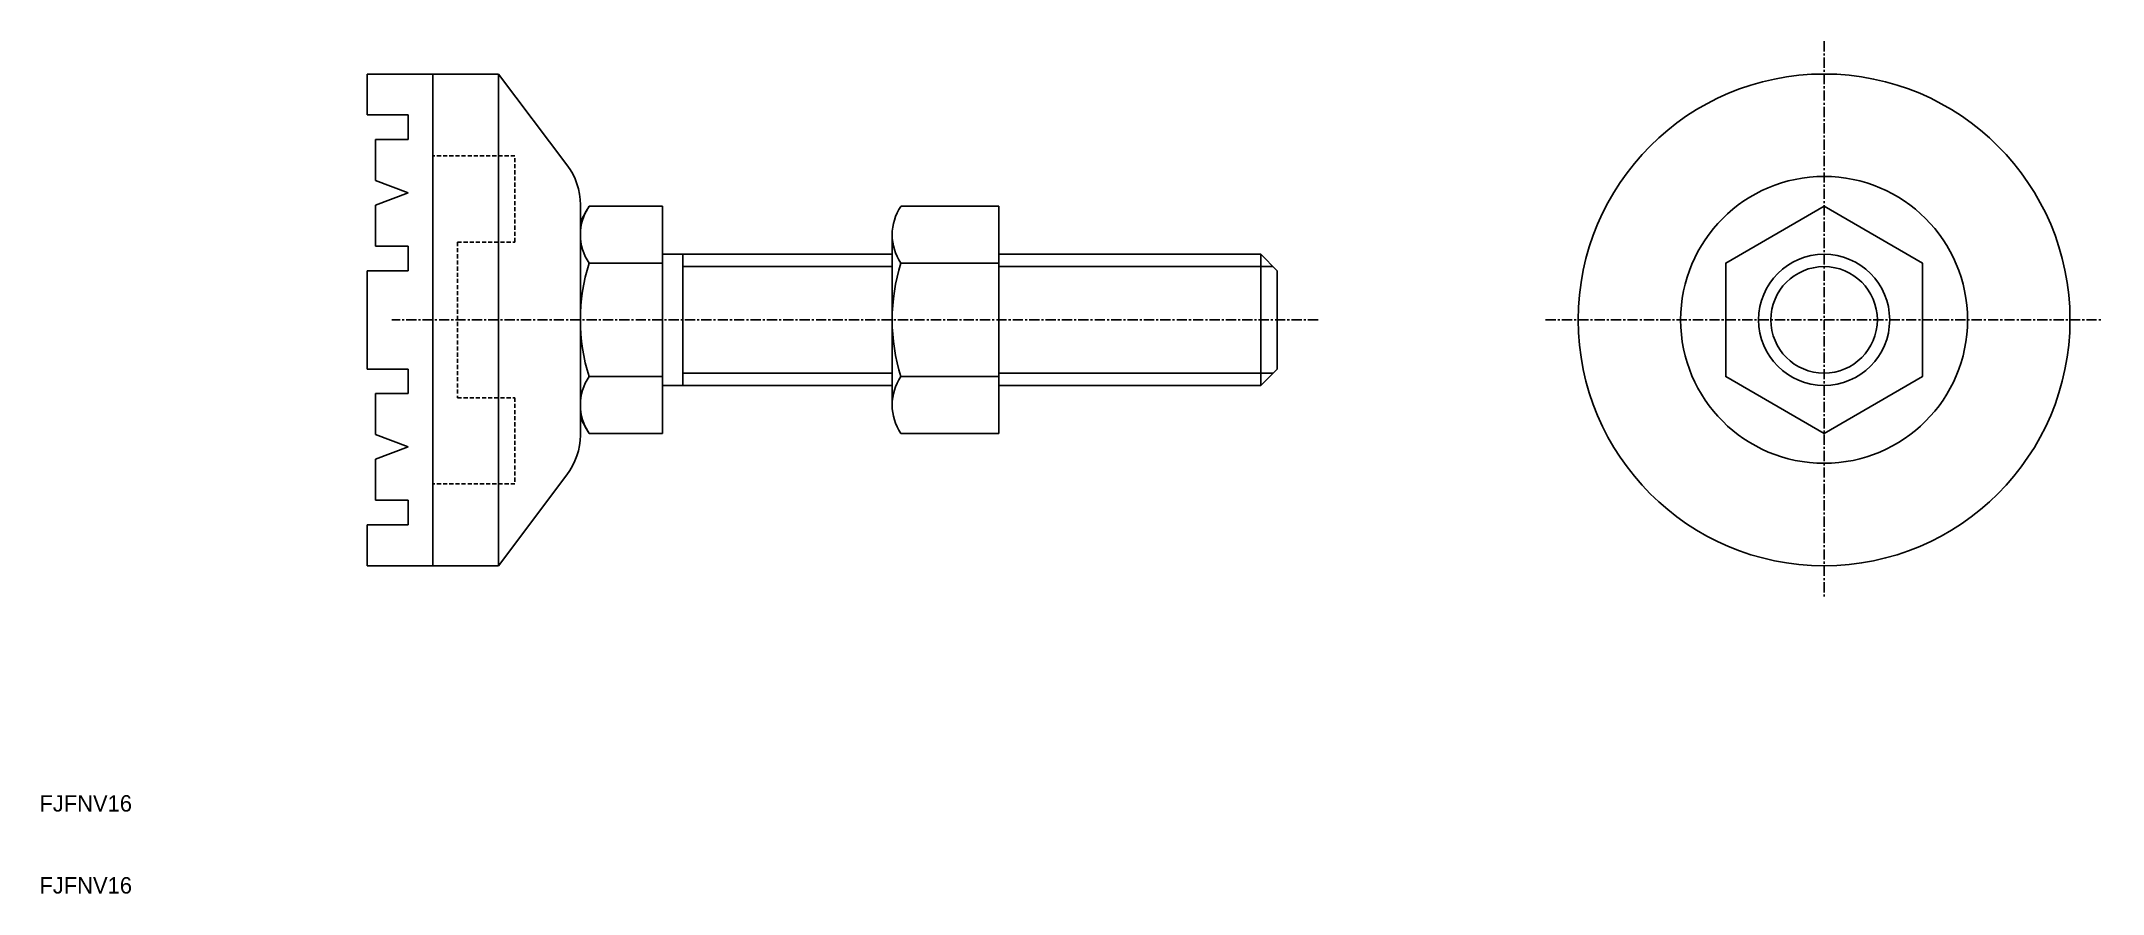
# Model space of a CAD drawing. Extents: x 10 to 262, y 10 to 114.
import ezdxf

# ---------------------------------------------------------------- set-up
doc = ezdxf.new("R2010")
doc.units = 0
doc.linetypes.add('CENTER', pattern=[2, 1.25, -0.25, 0.25, -0.25])
doc.linetypes.add('DASHED', pattern=[0.75, 0.5, -0.25])
doc.layers.get('0').update_dxf_attribs({"linetype": 'CONTINUOUS'})
doc.layers.add('CENTER', color=1, linetype='CENTER')

msp = doc.modelspace()

# ---------------------------------------------------------------- linework, layer by layer
at = {"color": 7, "linetype": 'CONTINUOUS'}
for p, q in [((50, 110), (50, 105)), ((50, 110), (50, 105)), ((58, 110), (50, 110)), ((58, 80), (58, 110)), ((58, 110), (66, 110)), ((58, 100), (58, 110)), ((74.36, 98.9), (66, 110)), ((66, 50), (66, 110)), ((50, 105), (55, 105)), ((50, 105), (55, 105)), ((55, 105), (55, 102)), ((55, 105), (55, 102)), ((55, 102), (51, 102)), ((51, 102), (51, 97)), ((51, 102), (51, 97)), ((55, 102), (51, 102)), ((55, 95.5), (51, 97)), ((51, 97), (55, 95.5)), ((51, 94), (55, 95.5)), ((55, 95.5), (51, 94)), ((51, 94), (51, 89)), ((51, 94), (51, 89)), ((76, 94.05), (76, 65.95)), ((76, 92), (77.07, 93.86)), ((86, 93.86), (77.07, 93.86)), ((86, 66.14), (86, 93.86)), ((127.04, 93.86), (115.11, 93.86)), ((127.04, 93.86), (127.04, 66.14)), ((51, 89), (55, 89)), ((51, 89), (55, 89)), ((55, 89), (55, 86)), ((55, 89), (55, 86)), ((114.04, 90.39), (114.04, 69.61)), ((52, 86), (50, 86)), ((50, 86), (50, 74)), ((55, 86), (50, 86)), ((55, 86), (51, 86)), ((77.07, 86.93), (86, 86.93)), ((114.04, 88), (86, 88)), ((88.5, 72), (88.5, 88)), ((115.11, 86.93), (127.04, 86.93)), ((159, 88), (127.04, 88)), ((159, 88), (159, 72)), ((161, 86), (159, 88)), ((161, 86), (161, 80)), ((58, 80), (58, 50)), ((161, 74), (161, 80)), ((52, 74), (50, 74)), ((50, 74), (55, 74)), ((55, 74), (51, 74)), ((55, 71), (55, 74)), ((55, 74), (55, 71)), ((77.07, 73.07), (86, 73.07)), ((115.11, 73.07), (127.04, 73.07)), ((161, 74), (159, 72)), ((51, 66), (51, 71)), ((51, 71), (55, 71)), ((55, 71), (51, 71)), ((51, 71), (51, 66)), ((114.04, 72), (86, 72)), ((159, 72), (127.04, 72)), ((77.07, 66.14), (76, 68)), ((51, 66), (55, 64.5)), ((51, 66), (55, 64.5)), ((86, 66.14), (77.07, 66.14)), ((127.04, 66.14), (115.11, 66.14)), ((55, 64.5), (51, 63)), ((55, 64.5), (51, 63)), ((51, 58), (51, 63)), ((51, 63), (51, 58)), ((74.36, 61.1), (66, 50)), ((55, 58), (51, 58)), ((51, 58), (55, 58)), ((55, 55), (55, 58)), ((55, 58), (55, 55)), ((58, 60), (58, 50)), ((58, 50), (58, 60)), ((50, 50), (50, 55)), ((50, 55), (55, 55)), ((55, 55), (50, 55)), ((50, 55), (50, 50)), ((58, 50), (50, 50)), ((50, 50), (58, 50)), ((58, 50), (66, 50))]:
    msp.add_line(p, q, dxfattribs=at)
at = {"color": 3, "linetype": 'DASHED'}
for p, q in [((68, 100), (58, 100)), ((68, 89.5), (68, 100)), ((61, 89.5), (68, 89.5)), ((61, 89.5), (61, 70.5)), ((61, 70.5), (68, 70.5)), ((68, 70.5), (68, 60)), ((68, 60), (58, 60))]:
    msp.add_line(p, q, dxfattribs=at)
at = {"color": 3, "linetype": 'CONTINUOUS'}
for p, q in [((114.04, 86.5), (88.5, 86.5)), ((127.04, 86.5), (160.5, 86.5)), ((114.04, 73.5), (88.5, 73.5)), ((127.04, 73.5), (160.5, 73.5))]:
    msp.add_line(p, q, dxfattribs=at)
at = {"color": 7, "linetype": 'CONTINUOUS'}
msp.add_lwpolyline([(227.74, 93.86), (215.74, 86.93), (215.74, 73.07), (227.74, 66.14), (239.74, 73.07), (239.74, 86.93), (227.74, 93.86)], dxfattribs=at)
for radius in [30, 17.5, 8]:
    msp.add_circle((227.74, 80), radius, dxfattribs=at)
at = {"color": 3, "linetype": 'CONTINUOUS'}
msp.add_circle((227.74, 80), 6.5, dxfattribs=at)
at = {"color": 7, "linetype": 'CONTINUOUS'}
for centre, radius, start, end in [((68, 94.05), 8, 0, 37.3244), ((82.13, 90.39), 6.13, 145.616, 214.384), ((120.17, 90.39), 6.13, 145.616, 214.384), ((98.93, 80), 22.93, 162.412, 197.588), ((136.97, 80), 22.93, 162.412, 197.588), ((82.13, 69.61), 6.13, 145.616, 214.384), ((120.17, 69.61), 6.13, 145.616, 214.384), ((67.76, 66.03), 8.24, 323.2421, 359.4361)]:
    msp.add_arc(centre, radius, start, end, dxfattribs=at)
at = {"layer": 'CENTER', "color": 1, "linetype": 'CENTER'}
for p, q in [((227.74, 114), (227.74, 46)), ((166, 80), (53, 80)), ((193.74, 80), (261.74, 80))]:
    msp.add_line(p, q, dxfattribs=at)

# ---------------------------------------------------------------- texts
at = {"color": 7, "linetype": 'CONTINUOUS'}
for p in [(10, 20), (10, 10)]:
    msp.add_text('FJFNV16', height=2, dxfattribs=at).set_placement(p)

doc.saveas('drawing.dxf')
